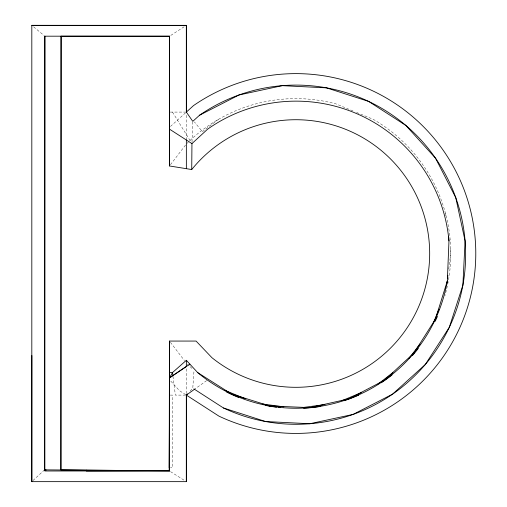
<?xml version="1.0" encoding="UTF-8"?>
<svg xmlns="http://www.w3.org/2000/svg" width="507" height="507" viewBox="0 0 507 507"><rect width="100%" height="100%" fill="white"/><g stroke="black" fill="none" stroke-linecap="round" stroke-linejoin="round"><path stroke-width="0.38" stroke-dasharray="2.54 1.9" d="M186.354 393.559L186.354 366.491M186.354 139.995L186.354 114.411M192.007 142.068L192.755 122.124M190.106 391.062L192.787 388.178L193.978 371.099M448.733 269.071L450.78 253.519L449.931 247.587M170.447 164.712L186.354 143.988A154.901 154.901 0 0 1 335.97 103.897L354.412 111.534M32.974 480.573L43.989 470.357M170.466 126.458L185.79 112.592M218.435 119.373L202.394 131.681L194.441 121.972M206.704 380.567L194.498 389.287L192.787 388.178M170.783 35.414L184.402 26.605M170.295 112.085L185.581 112.085M170.314 395.105L172.488 395.105L172.488 467.784L170.517 467.784M185.568 395.105L175.352 395.105L172.868 375.586M356.579 112.434L373.329 119.373A154.901 154.901 0 0 1 444.886 295.841M170.498 471.618L184.371 480.395M185.72 394.7L179.434 390.644L170.529 380.808M33.595 26.833L44.293 35.712M170.447 342.32L184.421 360.534M172.488 112.085L190.353 141.009M445.501 213.428L445.799 215.786M191.969 368.393A154.901 154.901 0 0 1 189.681 366.282M189.117 365.75A154.901 154.901 0 0 1 187.451 364.134"/><path stroke-width="0.76" d="M187.425 393.952L186.354 395.105L186.335 481.65L31.814 481.65L31.865 355.521M169.484 341.065L169.592 470.984L169.186 470.781L169.484 341.065L196.082 341.065L211.907 357.669A133.791 133.791 0 0 0 400.036 337.491A133.791 133.791 0 0 0 379.857 149.362A133.791 133.791 0 0 0 191.728 169.541L169.484 165.973L169.566 36.187L44.857 36.187L44.565 469.856L45.953 470.255L45.966 469.837L44.857 470.166M61.081 36.212L60.922 469.824L61.074 36.206L169.484 36.251L169.484 165.973M186.354 168.679L186.354 139.995M31.814 481.65L31.814 25.35L186.354 25.35L186.354 112.085L192.787 121.357L199.587 115.197L238.981 94.986L282.26 85.658L326.483 87.85L368.627 101.413L405.828 125.425L435.545 158.241L455.755 197.635L465.084 240.914L462.891 285.13L449.322 327.281L425.316 364.476L392.5 394.192L353.106 414.403L309.828 423.732L265.605 421.539L223.46 407.977L194.086 389.021M191.728 169.541L191.95 143.601L207.642 129.146A153.551 153.551 0 0 1 448.974 240.914L447.332 280.967L435.374 319.226L413.927 353.087L384.445 380.244L348.936 398.844L309.828 407.628L269.775 405.98L231.515 394.028L197.654 372.575L186.354 360.312L172.488 372.575L169.592 377.797L169.199 467.784L169.592 467.784M446.743 284.212L447.047 281.86M447.504 278.4L447.915 275.288M433.415 322.794L438.948 309.441M409.105 358.234L419.967 344.082M378.108 384.002L392.893 372.651M186.354 481.65L186.354 395.105L194.498 389.287M189.865 364.121L169.592 377.797L186.354 366.491L186.354 360.312M341.8 400.726L361.675 392.494M169.566 112.085L169.566 36.187M60.91 469.824L86.298 470.166L86.298 470.984L169.186 470.781L44.565 469.856M303.788 407.375L324.987 404.586M31.814 25.35L186.354 25.382L186.354 112.085L193.573 105.551A179.896 179.896 0 0 1 475.186 238.898A179.896 179.896 0 0 1 218.891 416.108L186.354 395.105M169.592 372.575L172.488 372.575L172.868 375.586M169.592 470.984L44.857 470.984L44.863 36.206M86.298 470.166L169.186 470.781M262.708 404.047L283.825 406.829M225.019 390.39L226.483 390.998M227.212 391.303L245.065 398.698M169.566 129.196L191.95 143.601M448.378 236.199L448.974 240.914M447.332 280.967A153.551 153.551 0 0 1 197.654 372.575M437.446 316.4A154.901 154.901 0 0 1 435.133 321.368M418.294 348.436A154.901 154.901 0 0 1 412.311 355.686M392.031 374.965A154.901 154.901 0 0 1 381.251 382.766M358.76 395.08A154.901 154.901 0 0 1 344.152 400.707M320.754 406.405A154.901 154.901 0 0 1 303.63 408.224M280.339 407.634A154.901 154.901 0 0 1 278.78 407.47M276.442 407.191A154.901 154.901 0 0 1 265.617 405.435M238.784 397.513A154.901 154.901 0 0 1 226.635 392.076M199.587 115.197A169.598 169.598 0 0 1 465.084 240.914A169.598 169.598 0 0 1 223.46 407.977"/></g></svg>
